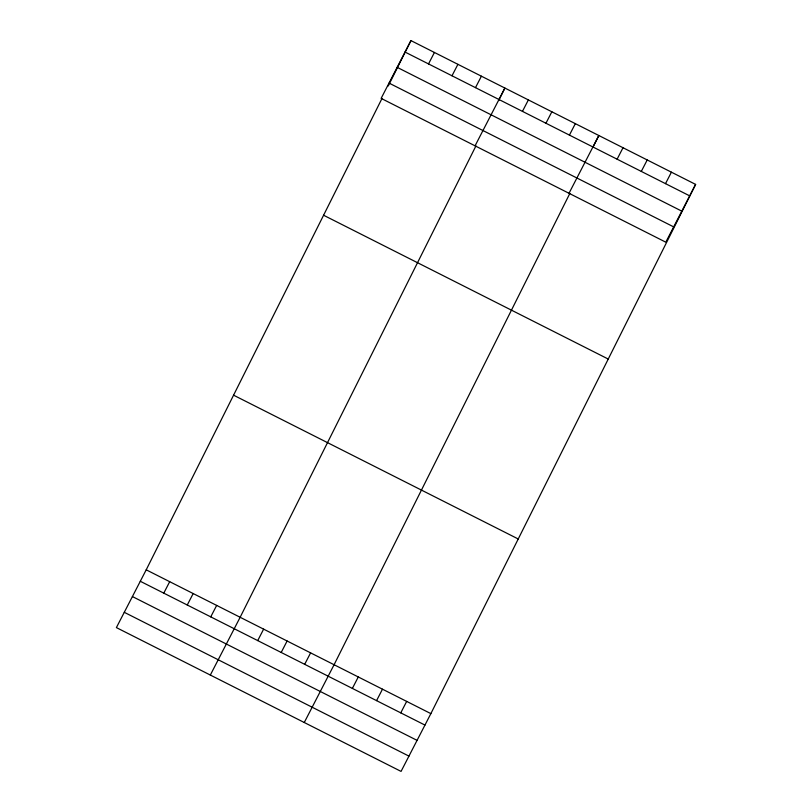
<?xml version="1.0" encoding="UTF-8"?>
<svg xmlns="http://www.w3.org/2000/svg" width="812" height="812" viewBox="0 0 812 812"><rect width="100%" height="100%" fill="white"/><g stroke="black" fill="none" stroke-linecap="round" stroke-linejoin="round"><path stroke-width="1.22" d="M695.61 184.405L665.789 242.179L381.132 98.374L410.943 40.6L695.61 184.405L430.867 713.626L401.057 771.4L116.39 627.595L146.211 569.821L382.016 98.435M388.258 85.96L410.943 40.6M475.954 145.896L240.149 617.272L210.328 675.046M498.649 100.536L504.881 88.061L475.071 145.825M569.892 193.347L334.087 664.734L304.267 722.507M593.156 146.85L598.83 135.513L569.009 193.286M428.523 63.925L434.43 52.465M163.78 593.136L169.688 581.686M452 75.78L457.917 64.331M187.267 605.001L193.175 593.552M475.487 87.645L481.404 76.196M210.744 616.866L216.662 605.417M522.461 111.376L528.368 99.917M257.719 640.597L263.636 629.138M545.938 123.241L551.856 111.782M281.206 652.462L287.113 641.003M569.425 135.107L575.343 123.647M304.683 664.328L310.6 652.868M617.11 159.193L623.017 147.733M352.367 688.414L358.285 676.954M641.307 171.413L647.215 159.964M376.565 700.634L382.482 689.185M665.505 183.644L671.412 172.185M400.763 712.865L406.67 701.406M405.036 52.059L689.692 195.865M397.149 67.335L681.806 211.15M389.019 83.088L673.686 226.893M323.582 215.241L608.249 359.056M233.572 395.18L518.239 538.985M146.211 569.821L430.867 713.626M140.293 581.28L424.96 725.086M132.407 596.556L417.074 740.371M124.277 612.309L408.943 756.114"/></g></svg>
